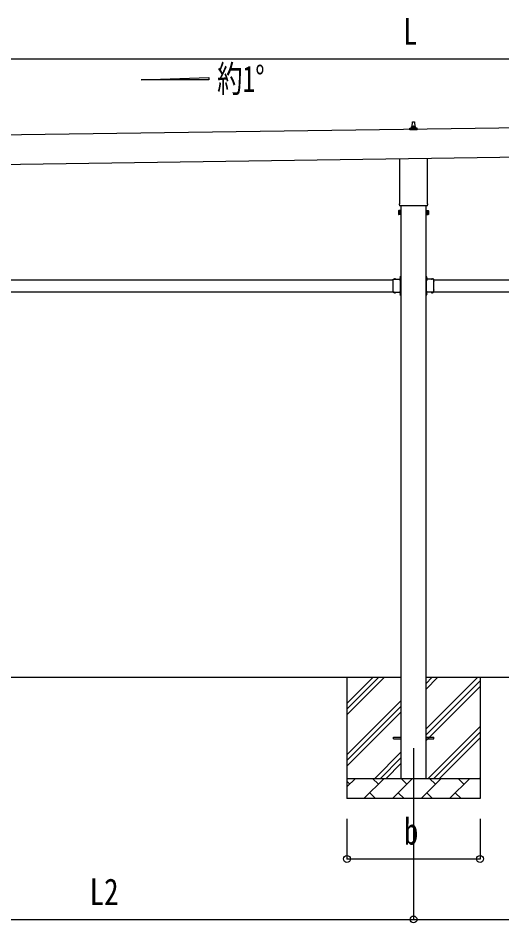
# Model space of a CAD drawing. Units: millimetres, scale not verified. Extents: x -16820 to 16820, y -11880 to 11880.
# Drawn here: x -2932 to -534, y -4264 to 224 of the extents above; entities that cross this region are included whole.
import ezdxf
from ezdxf.enums import TextEntityAlignment as Align

# ---------------------------------------------------------------- set-up
doc = ezdxf.new("R2010")
doc.units = ezdxf.units.MM
doc.header["$LTSCALE"] = 50
for name, color, linetype in [('0-4_YKK_12', 2, 'Continuous'), ('0-5_YKK_13', 4, 'Continuous'), ('0-6_YKK_A1', 4, 'Continuous'), ('0-7_YKK_D', 6, 'Continuous')]:
    doc.layers.add(name, color=color, linetype=linetype)
doc.styles.add('ＭＳ ゴシック', font='')
doc.styles.get('ＭＳ ゴシック').set_extended_font_data('MS Gothic')

msp = doc.modelspace()

# ---------------------------------------------------------------- linework, layer by layer
at = {"layer": '0-4_YKK_12'}
msp.add_line((-971.7, -3396.78), (-971.7, -3746.78), dxfattribs=at)
at = {"layer": '0-5_YKK_13'}
for p, q in [((-977.7, -314.66), (-976.97, -291.13)), ((-975.97, -290.16), (-967.43, -290.16)), ((-966.43, -291.13), (-965.7, -314.66)), ((-989.95, -330.16), (-989.95, -322.44)), ((-953.45, -330.16), (-989.95, -330.16)), ((-989.57, -321.66), (-953.83, -321.66)), ((-989.19, -321.47), (-982.47, -319.84)), ((-982.08, -319.66), (-961.32, -319.66)), ((-981.7, -318.87), (-981.7, -314.66)), ((-980.7, -314.66), (-962.7, -314.66)), ((-961.7, -318.87), (-961.7, -314.66)), ((-954.22, -321.47), (-960.94, -319.84)), ((-953.45, -330.16), (-953.45, -322.44)), ((-1040, -694.15), (-1040, -473.5)), ((-903.4, -471.54), (-903.4, -694.15)), ((-1041.7, -702.92), (-1041.7, -697.42)), ((-903.76, -706.42), (-1039.64, -706.42)), ((-901.7, -697.42), (-901.7, -702.92)), ((-1045.7, -732.42), (-1044.94, -731.1)), ((-1045.7, -732.42), (-1045.7, -749.42)), ((-1045.7, -749.42), (-1044.94, -750.73)), ((-1038.7, -736.01), (-1044.94, -736.01)), ((-1038.7, -745.83), (-1044.94, -745.83)), ((-1038.7, -750.73), (-1044.94, -750.73)), ((-1036.2, -750.12), (-1038.7, -750.12)), ((-907.2, -750.12), (-904.7, -750.12)), ((-904.7, -736.01), (-898.46, -736.01)), ((-904.7, -745.83), (-898.46, -745.83)), ((-904.7, -750.73), (-898.46, -750.73)), ((-897.7, -732.42), (-898.46, -731.1)), ((-897.7, -749.42), (-898.46, -750.73)), ((-897.7, -732.42), (-897.7, -749.42)), ((-1072.2, -1082.06), (-1072.2, -1071.68)), ((-1072.2, -1071.68), (-1035.8, -1071.68)), ((-1068.94, -1070.81), (-1068.94, -1070.98)), ((-1068.24, -1071.68), (-1060.17, -1071.68)), ((-1065.33, -1071.68), (-1066.65, -1069.02)), ((-1063.08, -1071.68), (-1061.75, -1069.02)), ((-1059.47, -1070.81), (-1059.47, -1070.98)), ((-1039.9, -1063.78), (-1034.2, -1063.78)), ((-1036.2, -1073.28), (-1039.2, -1073.28)), ((-1035.8, -1062.65), (-1038.46, -1061.33)), ((-1035.8, -1064.9), (-1038.46, -1066.23)), ((-1036.66, -1059.04), (-1036.5, -1059.04)), ((-1036.66, -1068.51), (-1036.5, -1068.51)), ((-1036.2, -1082.06), (-1036.2, -1075.28)), ((-1035.8, -1056.28), (-1034.2, -1056.28)), ((-1035.8, -1073.24), (-1035.8, -1056.28)), ((-1035.8, -1059.74), (-1035.8, -1067.81)), ((-1034.2, -1060.78), (-1035.8, -1060.78)), ((-1035.8, -1061.78), (-1034.2, -1061.78)), ((-1035.8, -1065.78), (-1034.2, -1065.78)), ((-1034.2, -1066.78), (-1035.8, -1066.78)), ((-907.6, -1056.28), (-909.2, -1056.28)), ((-909.2, -1060.78), (-907.6, -1060.78)), ((-907.6, -1061.78), (-909.2, -1061.78)), ((-903.5, -1063.78), (-909.2, -1063.78)), ((-907.6, -1065.78), (-909.2, -1065.78)), ((-909.2, -1066.78), (-907.6, -1066.78)), ((-907.6, -1073.24), (-907.6, -1056.28)), ((-907.6, -1059.74), (-907.6, -1067.81)), ((-907.6, -1062.65), (-904.94, -1061.33)), ((-907.6, -1064.9), (-904.94, -1066.23)), ((-871.2, -1071.68), (-907.6, -1071.68)), ((-907.2, -1073.28), (-904.2, -1073.28)), ((-907.2, -1082.06), (-907.2, -1075.28)), ((-906.74, -1059.04), (-906.9, -1059.04)), ((-906.74, -1068.51), (-906.9, -1068.51)), ((-883.94, -1070.81), (-883.94, -1070.98)), ((-875.17, -1071.68), (-883.24, -1071.68)), ((-880.33, -1071.68), (-881.65, -1069.02)), ((-878.08, -1071.68), (-876.75, -1069.02)), ((-874.47, -1070.81), (-874.47, -1070.98)), ((-871.2, -1082.06), (-871.2, -1071.68)), ((-1072.2, -1124.06), (-1072.2, -1083.49)), ((-1036.2, -1124.06), (-1036.2, -1083.49)), ((-907.2, -1124.06), (-907.2, -1083.49)), ((-871.2, -1124.06), (-871.2, -1083.49)), ((-1072.2, -1135.88), (-1072.2, -1125.49)), ((-1072.2, -1135.88), (-1035.8, -1135.88)), ((-1068.94, -1136.74), (-1068.94, -1136.58)), ((-1068.24, -1135.88), (-1060.17, -1135.88)), ((-1065.33, -1135.88), (-1066.65, -1138.53)), ((-1063.08, -1135.88), (-1061.75, -1138.53)), ((-1059.47, -1136.74), (-1059.47, -1136.58)), ((-1039.2, -1134.28), (-1036.2, -1134.28)), ((-1035.8, -1142.65), (-1038.46, -1141.33)), ((-1035.8, -1144.9), (-1038.46, -1146.23)), ((-1036.66, -1139.04), (-1036.5, -1139.04)), ((-1036.66, -1148.51), (-1036.5, -1148.51)), ((-1036.2, -1132.28), (-1036.2, -1125.49)), ((-1035.8, -1151.28), (-1035.8, -1134.32)), ((-1035.8, -1139.74), (-1035.8, -1147.81)), ((-1035.8, -1141.78), (-1034.2, -1141.78)), ((-1035.8, -1145.78), (-1034.2, -1145.78)), ((-1035.8, -1151.28), (-1034.2, -1151.28)), ((-907.6, -1141.78), (-909.2, -1141.78)), ((-907.6, -1145.78), (-909.2, -1145.78)), ((-907.6, -1151.28), (-909.2, -1151.28)), ((-907.6, -1151.28), (-907.6, -1134.32)), ((-871.2, -1135.88), (-907.6, -1135.88)), ((-907.6, -1139.74), (-907.6, -1147.81)), ((-907.6, -1142.65), (-904.94, -1141.33)), ((-907.6, -1144.9), (-904.94, -1146.23)), ((-907.2, -1132.28), (-907.2, -1125.49)), ((-904.2, -1134.28), (-907.2, -1134.28)), ((-906.74, -1139.04), (-906.9, -1139.04)), ((-906.74, -1148.51), (-906.9, -1148.51)), ((-883.94, -1136.74), (-883.94, -1136.58)), ((-875.17, -1135.88), (-883.24, -1135.88)), ((-880.33, -1135.88), (-881.65, -1138.53)), ((-878.08, -1135.88), (-876.75, -1138.53)), ((-874.47, -1136.74), (-874.47, -1136.58)), ((-871.2, -1135.88), (-871.2, -1125.49)), ((-1071.7, -3342.28), (-1034.2, -3342.28)), ((-1071.7, -3351.28), (-1071.7, -3342.28)), ((-1071.7, -3351.28), (-1034.2, -3351.28)), ((-909.2, -3342.28), (-871.7, -3342.28)), ((-909.2, -3351.28), (-871.7, -3351.28)), ((-871.7, -3351.28), (-871.7, -3342.28))]:
    msp.add_line(p, q, dxfattribs=at)
for points in [[(-1038.7, -750.73), (-1038.7, -731.1), (-1044.94, -731.1)], [(-1038.7, -750.12), (-1038.7, -731.72), (-1036.2, -731.72)], [(-904.7, -750.12), (-904.7, -731.72), (-907.2, -731.72)], [(-904.7, -750.73), (-904.7, -731.1), (-898.46, -731.1)], [(-1036.2, -1075.28), (-1039.2, -1075.28), (-1039.2, -1071.68)], [(-1034.2, -1071.28), (-1034.2, -1065.28), (-1034.2, -1062.28), (-1034.2, -1056.28)], [(-909.2, -1071.28), (-909.2, -1065.28), (-909.2, -1062.28), (-909.2, -1056.28)], [(-907.2, -1075.28), (-904.2, -1075.28), (-904.2, -1071.68)], [(-1036.2, -1132.28), (-1039.2, -1132.28), (-1039.2, -1135.88)], [(-1034.2, -1151.28), (-1034.2, -1145.28), (-1034.2, -1142.28), (-1034.2, -1136.28)], [(-909.2, -1151.28), (-909.2, -1145.28), (-909.2, -1142.28), (-909.2, -1136.28)], [(-907.2, -1132.28), (-904.2, -1132.28), (-904.2, -1135.88)]]:
    msp.add_lwpolyline(points, dxfattribs=at)
for points in [[(-1036.2, -751.42), (-1036.2, -730.42), (-1034.2, -730.42), (-1034.2, -751.42)], [(-907.2, -751.42), (-907.2, -730.42), (-909.2, -730.42), (-909.2, -751.42)]]:
    msp.add_lwpolyline(points, close=True, dxfattribs=at)
for centre, radius, start, end in [((-977.62, -315.29), 4.13, 90, 171.17633), ((-975.97, -291.16), 1, 90, 178.60509), ((-968.37, -314.66), 4.83, 133.60282, 180), ((-975.03, -314.66), 4.83, 0, 46.39718), ((-967.43, -291.16), 1, 1.39491, 90), ((-965.79, -315.29), 4.13, 8.82367, 90), ((-988.95, -322.44), 1, 103.62699, 180), ((-982.7, -318.87), 1, 283.62699, 0), ((-980.7, -315.66), 1, 90, 180), ((-962.7, -315.66), 1, 0, 90), ((-960.7, -318.87), 1, 180, 256.37301), ((-954.45, -322.44), 1, 0, 76.37301), ((-1037.7, -697.42), 4, 125.09963, 180), ((-1037.7, -702.92), 4, 180, 194.47751), ((-1037.7, -702.92), 4, 194.47751, 241.04498), ((-905.7, -702.92), 4, 298.95502, 345.52249), ((-905.7, -697.42), 4, 0, 54.90037), ((-905.7, -702.92), 4, 345.52249, 0), ((-1041.36, -733.56), 4.34, 145.61575, 214.38425), ((-1029.46, -740.92), 16.24, 162.41205, 197.58795), ((-1041.36, -748.28), 4.34, 145.61575, 214.38425), ((-902.05, -733.56), 4.34, 325.61575, 34.38425), ((-913.94, -740.92), 16.24, 342.41205, 17.58795), ((-902.05, -748.28), 4.34, 325.61575, 34.38425), ((-1068.24, -1070.98), 0.7, 180, 270), ((-1068.07, -1070.81), 0.862, 129.12355, 180), ((-1064.2, -1075.58), 7, 90, 129.12355), ((-1064.2, -1075.58), 7, 50.87645, 90), ((-1060.17, -1070.98), 0.7, 270, 0), ((-1060.33, -1070.81), 0.862, 0, 50.87645), ((-1031.9, -1063.78), 7, 140.87645, 180), ((-1031.9, -1063.78), 7, 180, 219.12355), ((-1036.66, -1059.9), 0.862, 90, 140.87645), ((-1036.66, -1067.65), 0.862, 219.12355, 270), ((-1036.5, -1059.74), 0.7, 0, 90), ((-1036.5, -1067.81), 0.7, 270, 0), ((-1036.2, -1071.28), 2, 270, 0), ((-907.2, -1071.28), 2, 180, 270), ((-906.9, -1059.74), 0.7, 90, 180), ((-906.9, -1067.81), 0.7, 180, 270), ((-906.74, -1059.9), 0.862, 39.12355, 90), ((-906.74, -1067.65), 0.862, 270, 320.87645), ((-911.5, -1063.78), 7, 0, 39.12355), ((-911.5, -1063.78), 7, 320.87645, 0), ((-883.24, -1070.98), 0.7, 180, 270), ((-883.07, -1070.81), 0.862, 129.12355, 180), ((-879.2, -1075.58), 7, 90, 129.12355), ((-879.2, -1075.58), 7, 50.87645, 90), ((-875.17, -1070.98), 0.7, 270, 0), ((-875.33, -1070.81), 0.862, 0, 50.87645), ((-1072.9, -1082.78), 1, 314.427, 45.573), ((-1035.5, -1082.78), 1, 134.427, 225.573), ((-907.9, -1082.78), 1, 314.427, 45.573), ((-870.5, -1082.78), 1, 134.427, 225.573), ((-1072.9, -1124.78), 1, 314.427, 45.573), ((-1068.24, -1136.58), 0.7, 90, 180), ((-1068.07, -1136.74), 0.862, 180, 230.87645), ((-1064.2, -1131.98), 7, 230.87645, 270), ((-1064.2, -1131.98), 7, 270, 309.12355), ((-1060.17, -1136.58), 0.7, 0, 90), ((-1060.33, -1136.74), 0.862, 309.12355, 0), ((-1031.9, -1143.78), 7, 140.87645, 180), ((-1031.9, -1143.78), 7, 180, 219.12355), ((-1036.66, -1139.9), 0.862, 90, 140.87645), ((-1036.66, -1147.65), 0.862, 219.12355, 270), ((-1035.5, -1124.78), 1, 134.427, 225.573), ((-1036.5, -1139.74), 0.7, 0, 90), ((-1036.5, -1147.81), 0.7, 270, 0), ((-1036.2, -1136.28), 2, 0, 90), ((-907.2, -1136.28), 2, 90, 180), ((-906.9, -1139.74), 0.7, 90, 180), ((-906.9, -1147.81), 0.7, 180, 270), ((-907.9, -1124.78), 1, 314.427, 45.573), ((-906.74, -1139.9), 0.862, 39.12355, 90), ((-906.74, -1147.65), 0.862, 270, 320.87645), ((-911.5, -1143.78), 7, 0, 39.12355), ((-911.5, -1143.78), 7, 320.87645, 0), ((-883.24, -1136.58), 0.7, 90, 180), ((-883.07, -1136.74), 0.862, 180, 230.87645), ((-879.2, -1131.98), 7, 230.87645, 270), ((-879.2, -1131.98), 7, 270, 309.12355), ((-875.17, -1136.58), 0.7, 0, 90), ((-875.33, -1136.74), 0.862, 309.12355, 0), ((-870.5, -1124.78), 1, 134.427, 225.573)]:
    msp.add_arc(centre, radius, start, end, dxfattribs=at)
at = {"layer": '0-6_YKK_A1'}
for p, q in [((-2322.45, -82.95), (-1986.45, -70.54)), ((-1986.45, -82.95), (-2322.45, -82.95)), ((-1986.45, -70.54), (-1986.45, -82.95)), ((1083.03, -298.18), (-4304.01, -375.1)), ((-4301.94, -520.09), (1085.1, -443.14)), ((-1034.2, -706.42), (-1034.2, -3546.78)), ((-909.2, -3546.78), (-909.2, -706.42)), ((-3871.2, -1073.78), (-1072.2, -1073.78)), ((-871.2, -1073.78), (1927.8, -1073.78)), ((-3871.2, -1133.78), (-1072.2, -1133.78)), ((-1039.2, -1133.78), (-1034.7, -1133.78)), ((-904.2, -1133.78), (-908.7, -1133.78)), ((-871.2, -1133.78), (1927.8, -1133.78)), ((-1034.2, -3046.78), (-3909.2, -3046.78)), ((-1301.7, -3046.78), (-1301.7, -3646.78)), ((-1301.7, -3231.83), (-1116.65, -3046.78)), ((-1301.7, -3203.54), (-1144.93, -3046.78)), ((-1301.7, -3175.26), (-1173.22, -3046.78)), ((1965.8, -3046.78), (-909.2, -3046.78)), ((-909.2, -3301.88), (-654.1, -3046.78)), ((-909.2, -3103.89), (-852.09, -3046.78)), ((-909.2, -3075.6), (-880.38, -3046.78)), ((-641.7, -3046.78), (-641.7, -3646.78)), ((-909.2, -3330.16), (-641.7, -3062.66)), ((-909.2, -3358.44), (-641.7, -3090.94)), ((-1301.7, -3429.82), (-1034.2, -3162.32)), ((-1301.7, -3458.1), (-1034.2, -3190.6)), ((-1301.7, -3486.39), (-1034.2, -3218.89)), ((-899.54, -3546.78), (-641.7, -3288.93)), ((-871.26, -3546.78), (-641.7, -3317.22)), ((-842.98, -3546.78), (-641.7, -3345.5)), ((-1164.1, -3546.78), (-1034.2, -3416.88)), ((-1135.82, -3546.78), (-1034.2, -3445.16)), ((-1107.53, -3546.78), (-1034.2, -3473.44)), ((-644.99, -3546.78), (-641.7, -3543.49)), ((-1301.7, -3546.78), (-641.7, -3546.78)), ((-1301.7, -3589.67), (-1258.81, -3546.78)), ((-1287.36, -3575.33), (-1301.7, -3560.99)), ((-1217.39, -3646.78), (-1117.39, -3546.78)), ((-1145.94, -3575.33), (-1174.49, -3546.78)), ((-1075.96, -3646.78), (-975.96, -3546.78)), ((-1004.52, -3575.33), (-1033.07, -3546.78)), ((-934.54, -3646.78), (-834.54, -3546.78)), ((-863.1, -3575.33), (-891.65, -3546.78)), ((-793.12, -3646.78), (-693.12, -3546.78)), ((-721.68, -3575.33), (-750.23, -3546.78)), ((-1188.83, -3618.22), (-1160.28, -3646.78)), ((-1047.41, -3618.22), (-1018.86, -3646.78)), ((-905.99, -3618.22), (-877.44, -3646.78)), ((-764.57, -3618.22), (-736.02, -3646.78)), ((-641.7, -3646.78), (-1301.7, -3646.78))]:
    msp.add_line(p, q, dxfattribs=at)
for points in [[(-1039.2, -1073.78), (-1034.7, -1073.78), (-1034.7, -1133.78)], [(-904.2, -1073.78), (-908.7, -1073.78), (-908.7, -1133.78)]]:
    msp.add_lwpolyline(points, dxfattribs=at)
at = {"layer": '0-7_YKK_D'}
for p, q in [((2169.93, 20.4), (-4121.5, 20.4)), ((-1301.7, -3746.78), (-1301.7, -3947.78)), ((-971.7, -3746.78), (-971.7, -4247.78)), ((-971.7, -3746.78), (-971.7, -4247.78)), ((-641.7, -3746.78), (-641.7, -3947.78)), ((-1301.7, -3946.78), (-641.7, -3946.78)), ((-3971.7, -4246.78), (-971.7, -4246.78)), ((-971.7, -4246.78), (2028.3, -4246.78))]:
    msp.add_line(p, q, dxfattribs=at)
for centre in [(-1301.7, -3946.78), (-641.7, -3946.78), (-971.7, -4246.78), (-971.7, -4246.78)]:
    msp.add_circle(centre, 17, dxfattribs=at)

# ---------------------------------------------------------------- texts
at = {"layer": '0-6_YKK_A1', "style": 'ＭＳ ゴシック', "width": 0.7}
msp.add_text('約1°', height=132, dxfattribs=at).set_placement((-1945.14, -182.57), align=Align.BOTTOM_LEFT)
at = {"layer": '0-7_YKK_D', "style": 'ＭＳ ゴシック', "width": 0.8}
for s, p in [('L', (-1023.78, 52.4)), ('b', (-1019.7, -3914.78)), ('L2', (-2577.3, -4214.78))]:
    msp.add_text(s, height=132, dxfattribs=at).set_placement(p, align=Align.BOTTOM_LEFT)

doc.saveas('drawing.dxf')
